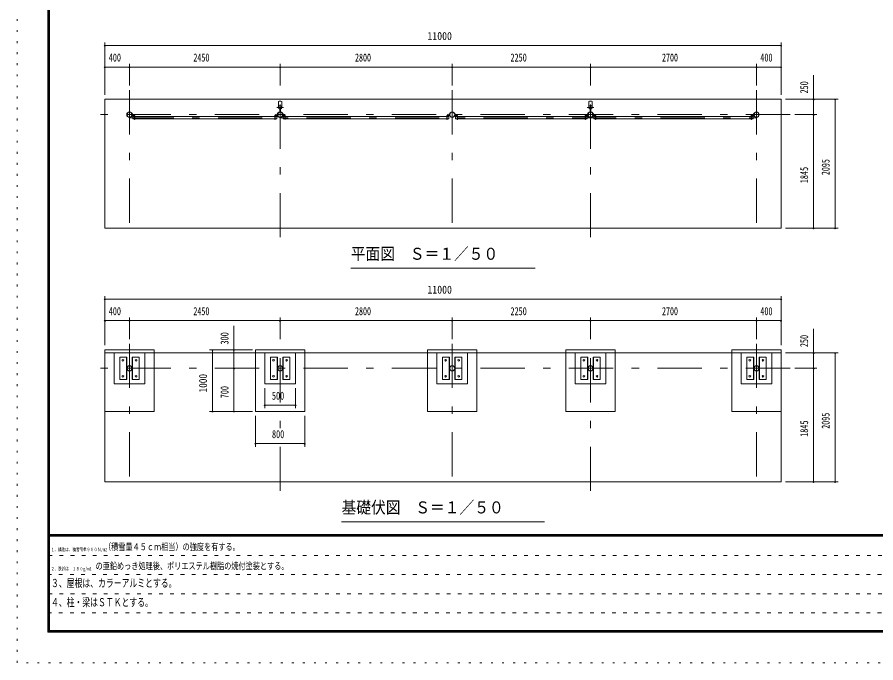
# Model space of a CAD drawing. Units: millimetres, scale not verified, with parts at other scales. Extents: x -25415 to 25419, y -10500 to 10500.
# Drawn here: x -4281 to 9689, y -10500 to 0 of the extents above; entities that cross this region are included whole.
import ezdxf
from ezdxf.enums import TextEntityAlignment as Align

# ---------------------------------------------------------------- set-up
doc = ezdxf.new("R2010")
doc.units = ezdxf.units.MM
doc.header["$LTSCALE"] = 60
for name, pattern in [('USER1', [3, 1, -2]), ('USER3', [24, 12, -5, 2, -5]), ('USER4', [3, 0.5, -2.5])]:
    doc.linetypes.add(name, pattern=pattern)
doc.layers.add('0-1_0-F1TEXT', color=7, linetype='Continuous')
for name, color, linetype, lineweight in [('0-2_1-05BOLD', 7, 'Continuous', 18), ('0-3_1-25CENTER', 3, 'USER3', 18), ('0-5_1-55DIM', 3, 'Continuous', 18), ('0-C_F-F1PAPER', 5, 'Continuous', 18), ('0-D_F-E_J_ADD', 5, 'USER4', 18)]:
    doc.layers.add(name, color=color, linetype=linetype, lineweight=lineweight)
doc.styles.add('ＭＳ ゴシック', font='')
doc.styles.get('ＭＳ ゴシック').set_extended_font_data('MS Gothic')

msp = doc.modelspace()

# ---------------------------------------------------------------- linework, layer by layer
at = {"layer": '0-2_1-05BOLD'}
for p, q in [((-30.88, -1373.23), (-30.88, -1457.81)), ((24.12, -1457.81), (24.12, -1373.23)), ((5019.12, -1373.23), (5019.12, -1457.81)), ((5074.12, -1457.81), (5074.12, -1373.23)), ((-7.99, -1539.41), (-7.99, -1496.06)), ((-6.38, -1494.67), (-6.38, -1540.88)), ((-0.38, -1540.88), (-0.38, -1494.67)), ((1.22, -1496.06), (1.22, -1539.41)), ((5042.02, -1539.41), (5042.02, -1496.06)), ((5043.62, -1494.67), (5043.62, -1540.88)), ((5049.62, -1540.88), (5049.62, -1494.67)), ((5051.22, -1496.06), (5051.22, -1539.41)), ((-2403.63, -1595.33), (-2374.03, -1595.33)), ((-2374.03, -1598.53), (-2403.63, -1598.53)), ((-2368.83, -1613.13), (-87.93, -1613.13)), ((-87.93, -1655.83), (-2368.83, -1655.83)), ((-84.73, -1613.13), (-55.88, -1613.13)), ((-53.13, -1595.33), (-82.73, -1595.33)), ((-82.73, -1598.53), (-53.13, -1598.53)), ((46.37, -1595.33), (75.97, -1595.33)), ((75.97, -1598.53), (46.37, -1598.53)), ((2712.07, -1613.13), (81.17, -1613.13)), ((81.17, -1655.83), (2712.07, -1655.83)), ((2744.12, -1613.13), (2715.27, -1613.13)), ((2746.87, -1595.33), (2717.27, -1595.33)), ((2717.27, -1598.53), (2746.87, -1598.53)), ((2875.97, -1595.33), (2846.37, -1595.33)), ((2846.37, -1598.53), (2875.97, -1598.53)), ((4962.07, -1613.13), (2881.17, -1613.13)), ((2881.17, -1655.83), (4962.07, -1655.83)), ((4994.12, -1613.13), (4965.27, -1613.13)), ((4996.87, -1595.33), (4967.27, -1595.33)), ((4967.27, -1598.53), (4996.87, -1598.53)), ((5096.37, -1595.33), (5125.97, -1595.33)), ((5125.97, -1598.53), (5096.37, -1598.53)), ((7662.07, -1613.13), (5131.17, -1613.13)), ((5131.17, -1655.83), (7662.07, -1655.83)), ((7694.12, -1613.13), (7665.27, -1613.13)), ((7696.87, -1595.33), (7667.27, -1595.33)), ((7667.27, -1598.53), (7696.87, -1598.53)), ((7702.07, -1573.33), (7702.07, -1593.33)), ((-2853.37, -5460.33), (8146.62, -5460.33)), ((-2703.38, -5960.33), (-2703.38, -5460.33)), ((-2502.43, -5530.32), (-2502.43, -5890.33)), ((-2404.33, -5890.33), (-2404.33, -5530.32)), ((-253.38, -5960.33), (-253.38, -5460.33)), ((-52.43, -5530.32), (-52.43, -5890.33)), ((45.67, -5890.33), (45.67, -5530.32)), ((2546.62, -5960.33), (2546.62, -5460.33)), ((2747.57, -5530.32), (2747.57, -5890.33)), ((2845.67, -5890.33), (2845.67, -5530.32)), ((4796.62, -5960.33), (4796.62, -5460.33)), ((4997.57, -5530.32), (4997.57, -5890.33)), ((5095.67, -5890.33), (5095.67, -5530.32)), ((7697.57, -5530.32), (7697.57, -5890.33)), ((7795.67, -5890.33), (7795.67, -5530.32)), ((8146.62, -6410.33), (7346.63, -6410.33))]:
    msp.add_line(p, q, dxfattribs=at)
for points in [[(8146.62, -1335.33), (8146.62, -3430.33), (-2853.38, -3430.33), (-2853.38, -1335.33)], [(-403.38, -6410.33), (396.63, -6410.33), (396.63, -5410.33), (-403.38, -5410.33)], [(2396.62, -6410.33), (2396.62, -5410.33), (3196.62, -5410.33), (3196.62, -6410.33)], [(4646.62, -6410.33), (5446.62, -6410.33), (5446.62, -5410.33), (4646.62, -5410.33)], [(-2609.92, -5530.32), (-2609.92, -5890.33), (-2497.93, -5890.33), (-2497.93, -5530.32)], [(-2408.82, -5890.33), (-2296.83, -5890.33), (-2296.83, -5530.32), (-2408.82, -5530.32)], [(-159.93, -5530.32), (-47.93, -5530.32), (-47.93, -5890.33), (-159.93, -5890.33)], [(41.17, -5890.33), (153.17, -5890.33), (153.17, -5530.32), (41.17, -5530.32)], [(2640.07, -5530.32), (2752.07, -5530.32), (2752.07, -5890.33), (2640.07, -5890.33)], [(2841.17, -5890.33), (2953.17, -5890.33), (2953.17, -5530.32), (2841.17, -5530.32)], [(4890.07, -5530.32), (5002.07, -5530.32), (5002.07, -5890.33), (4890.07, -5890.33)], [(5091.17, -5890.33), (5091.17, -5530.32), (5203.17, -5530.32), (5203.17, -5890.33)], [(7590.08, -5530.32), (7590.08, -5890.33), (7702.07, -5890.33), (7702.07, -5530.32)], [(7791.17, -5890.33), (7903.17, -5890.33), (7903.17, -5530.32), (7791.17, -5530.32)]]:
    msp.add_lwpolyline(points, close=True, dxfattribs=at)
for points in [[(-2405.63, -1593.33), (-2405.63, -1573.33), (-2408.83, -1573.33), (-2408.83, -1593.33)], [(-2372.03, -1655.83), (-2400.88, -1655.83), (-2400.88, -1613.13), (-2372.03, -1613.13)], [(-2368.83, -1600.53), (-2368.83, -1666.33), (-2372.03, -1666.33), (-2372.03, -1600.53)], [(-84.73, -1600.53), (-84.73, -1666.33), (-87.93, -1666.33), (-87.93, -1600.53)], [(-55.88, -1613.13), (-55.88, -1655.83), (-84.73, -1655.83)], [(-47.93, -1593.33), (-47.93, -1573.33), (-51.13, -1573.33), (-51.13, -1593.33)], [(44.37, -1593.33), (44.37, -1573.33), (41.17, -1573.33), (41.17, -1593.33)], [(77.97, -1613.13), (49.12, -1613.13), (49.12, -1655.83), (77.97, -1655.83)], [(81.17, -1600.53), (81.17, -1666.33), (77.97, -1666.33), (77.97, -1600.53)], [(2715.27, -1600.53), (2715.27, -1666.33), (2712.07, -1666.33), (2712.07, -1600.53)], [(2715.27, -1655.83), (2744.12, -1655.83), (2744.12, -1613.13)], [(2752.07, -1593.33), (2752.07, -1573.33), (2748.87, -1573.33), (2748.87, -1593.33)], [(2844.37, -1593.33), (2844.37, -1573.33), (2841.17, -1573.33), (2841.17, -1593.33)], [(2877.97, -1613.13), (2849.12, -1613.13), (2849.12, -1655.83), (2877.97, -1655.83)], [(2877.97, -1600.53), (2877.97, -1666.33), (2881.17, -1666.33), (2881.17, -1600.53)], [(4965.27, -1600.53), (4965.27, -1666.33), (4962.07, -1666.33), (4962.07, -1600.53)], [(4965.27, -1655.83), (4994.12, -1655.83), (4994.12, -1613.13)], [(5002.07, -1593.33), (5002.07, -1573.33), (4998.87, -1573.33), (4998.87, -1593.33)], [(5094.37, -1593.33), (5094.37, -1573.33), (5091.17, -1573.33), (5091.17, -1593.33)], [(5127.97, -1613.13), (5099.12, -1613.13), (5099.12, -1655.83), (5127.97, -1655.83)], [(5131.17, -1600.53), (5131.17, -1666.33), (5127.97, -1666.33), (5127.97, -1600.53)], [(7665.27, -1600.53), (7665.27, -1666.33), (7662.07, -1666.33), (7662.07, -1600.53)], [(7665.27, -1655.83), (7694.12, -1655.83), (7694.12, -1613.13)], [(7698.87, -1593.33), (7698.87, -1573.33), (7702.07, -1573.33)], [(-2853.37, -5410.33), (-2053.37, -5410.33), (-2053.37, -6410.33), (-2853.37, -6410.33)], [(8146.62, -5410.33), (8146.62, -7555.33), (-2853.37, -7555.33), (-2853.37, -5410.33)], [(7346.63, -6410.33), (7346.63, -5410.33), (8146.62, -5410.33)], [(-2203.38, -5460.33), (-2203.38, -5960.33), (-2703.38, -5960.33)], [(246.62, -5460.33), (246.62, -5960.33), (-253.38, -5960.33)], [(3046.62, -5460.33), (3046.62, -5960.33), (2546.62, -5960.33)], [(5296.62, -5460.33), (5296.62, -5960.33), (4796.62, -5960.33)], [(7996.62, -5460.33), (7996.62, -5960.33), (7496.62, -5960.33), (7496.62, -5460.33)]]:
    msp.add_lwpolyline(points, dxfattribs=at)
for centre, radius in [((-3.38, -1467.33), 27.5), ((-3.38, -1435.98), 2.25), ((5046.62, -1467.33), 27.5), ((5046.62, -1435.98), 2.25), ((-2453.38, -1585.33), 44.55), ((-2453.38, -1585.33), 40.35), ((-3.38, -1585.33), 44.55), ((-3.38, -1585.33), 40.35), ((-3.38, -1633.73), 2.25), ((2796.62, -1585.33), 44.55), ((2796.62, -1585.33), 40.35), ((5046.62, -1585.33), 44.55), ((5046.62, -1585.33), 40.35), ((5046.62, -1633.73), 2.25), ((7746.62, -1585.33), 44.55), ((7746.62, -1585.33), 40.35), ((-2559.87, -5580.33), 14.5), ((-2346.87, -5580.33), 14.5), ((-109.88, -5580.33), 14.5), ((103.13, -5580.33), 14.5), ((2690.12, -5580.33), 14.5), ((2903.12, -5580.33), 14.5), ((4940.12, -5580.33), 14.5), ((5153.12, -5580.33), 14.5), ((7640.12, -5580.33), 14.5), ((7853.12, -5580.33), 14.5), ((-2453.38, -5710.33), 44.55), ((-2453.38, -5710.33), 40.35), ((-3.37, -5710.33), 44.55), ((-3.37, -5710.33), 40.35), ((2796.62, -5710.33), 44.55), ((2796.62, -5710.33), 40.35), ((5046.62, -5710.33), 44.55), ((5046.62, -5710.33), 40.35), ((7746.63, -5710.33), 44.55), ((7746.63, -5710.33), 40.35), ((-2559.87, -5840.32), 14.5), ((-2346.87, -5840.32), 14.5), ((-109.88, -5840.32), 14.5), ((103.13, -5840.32), 14.5), ((2690.12, -5840.32), 14.5), ((2903.12, -5840.32), 14.5), ((4940.12, -5840.32), 14.5), ((5153.12, -5840.32), 14.5), ((7640.12, -5840.32), 14.5), ((7853.12, -5840.32), 14.5)]:
    msp.add_circle(centre, radius, dxfattribs=at)
for centre, radius, start, end in [((-3.38, -1408.72), 44.9, 52.23544, 127.76454), ((5046.62, -1408.72), 44.9, 52.23544, 127.76454), ((-3.38, -1467.33), 29.1, 90, 260.90512), ((-3.38, -1484.73), 44.9, 109.58864, 127.76454), ((-3.38, -1435.98), 3.85, 270, 218.65778), ((-3.38, -1467.33), 29.1, 279.09488, 84.06984), ((-3.38, -1484.73), 44.9, 52.23544, 70.41136), ((5046.62, -1467.33), 29.1, 90, 260.90512), ((5046.62, -1484.73), 44.9, 109.58864, 127.76454), ((5046.62, -1435.98), 3.85, 270, 218.65778), ((5046.62, -1467.33), 29.1, 279.09488, 84.06984), ((5046.62, -1484.73), 44.9, 52.23544, 70.41136), ((-2403.63, -1593.33), 5.2, 180, 270), ((-2403.63, -1593.33), 2, 180, 270), ((-2374.03, -1600.53), 5.2, 0, 90), ((-2374.03, -1600.53), 2, 0, 90), ((-82.73, -1600.53), 5.2, 90, 180), ((-82.73, -1600.53), 2, 90, 180), ((-53.13, -1593.33), 2, 270, 0), ((-53.13, -1593.33), 5.2, 270, 0), ((-3.38, -1585.33), 46.15, 95.72713, 270.00108), ((-3.38, -1633.73), 3.85, 142.09248, 90), ((-3.38, -1585.33), 46.15, 273.78915, 84.28163), ((46.37, -1593.33), 5.2, 180, 270), ((46.37, -1593.33), 2, 180, 270), ((75.97, -1600.53), 5.2, 0, 90), ((75.97, -1600.53), 2, 0, 90), ((2717.27, -1600.53), 5.2, 90, 180), ((2717.27, -1600.53), 2, 90, 180), ((2746.87, -1593.33), 2, 270, 0), ((2746.87, -1593.33), 5.2, 270, 0), ((2846.37, -1593.33), 5.2, 180, 270), ((2846.37, -1593.33), 2, 180, 270), ((2875.97, -1600.53), 5.2, 0, 90), ((2875.97, -1600.53), 2, 0, 90), ((4967.27, -1600.53), 5.2, 90, 180), ((4967.27, -1600.53), 2, 90, 180), ((4996.87, -1593.33), 2, 270, 0), ((4996.87, -1593.33), 5.2, 270, 0), ((5046.62, -1585.33), 46.15, 95.72713, 270.00108), ((5046.62, -1633.73), 3.85, 142.09248, 90), ((5046.62, -1585.33), 46.15, 273.78915, 84.28163), ((5096.37, -1593.33), 5.2, 180, 270), ((5096.37, -1593.33), 2, 180, 270), ((5125.97, -1600.53), 5.2, 0, 90), ((5125.97, -1600.53), 2, 0, 90), ((7667.27, -1600.53), 5.2, 90, 180), ((7667.27, -1600.53), 2, 90, 180), ((7696.87, -1593.33), 2, 270, 0), ((7696.87, -1593.33), 5.2, 270, 0)]:
    msp.add_arc(centre, radius, start, end, dxfattribs=at)
at = {"layer": '0-3_1-25CENTER'}
for p, q in [((-2453.38, -1185.33), (-2453.38, -3580.33)), ((-3.38, -3580.33), (-3.38, -1185.33)), ((2796.62, -1185.33), (2796.62, -3580.33)), ((5046.62, -3580.33), (5046.62, -1185.33)), ((7746.62, -1185.33), (7746.62, -3580.33)), ((51.62, -1467.33), (-58.38, -1467.33)), ((-14.14, -1517.8), (7.38, -1517.8)), ((4991.62, -1467.33), (5101.62, -1467.33)), ((5057.39, -1517.8), (5035.86, -1517.8)), ((8296.62, -1585.33), (-3003.38, -1585.33)), ((-2453.38, -1634.48), (7746.62, -1634.48)), ((-2383.83, -1576.33), (-2383.83, -1618.13)), ((-72.93, -1618.13), (-72.93, -1576.33)), ((66.17, -1576.33), (66.17, -1618.13)), ((2727.07, -1618.13), (2727.07, -1576.33)), ((2866.17, -1576.33), (2866.17, -1618.13)), ((4977.07, -1576.33), (4977.07, -1618.13)), ((5116.17, -1618.13), (5116.17, -1576.33)), ((7677.07, -1618.13), (7677.07, -1576.33)), ((-2453.38, -5310.33), (-2453.38, -7705.33)), ((-3.37, -7705.33), (-3.37, -5310.33)), ((2796.62, -5310.33), (2796.62, -7705.33)), ((5046.62, -7705.33), (5046.62, -5310.33)), ((7746.63, -5310.33), (7746.63, -7705.33)), ((8296.62, -5710.33), (-3003.37, -5710.33))]:
    msp.add_line(p, q, dxfattribs=at)
at = {"layer": '0-5_1-55DIM'}
for p, q in [((-2853.38, -410.33), (-2853.38, -1260.33)), ((8146.62, -1260.33), (8146.62, -410.33)), ((-2843.38, -460.33), (-2863.38, -460.33)), ((8146.62, -460.33), (-2853.38, -460.33)), ((8156.62, -460.33), (8136.62, -460.33)), ((-2843.38, -810.33), (-2863.38, -810.33)), ((-2853.38, -810.33), (8146.62, -810.33)), ((-2443.38, -810.33), (-2463.38, -810.33)), ((-2453.38, -1110.33), (-2453.38, -760.33)), ((6.62, -810.33), (-13.38, -810.33)), ((-3.38, -1110.33), (-3.38, -760.33)), ((2806.62, -810.33), (2786.62, -810.33)), ((2796.62, -760.33), (2796.62, -1110.33)), ((5056.62, -810.33), (5036.62, -810.33)), ((5046.62, -1110.33), (5046.62, -760.33)), ((7756.62, -810.33), (7736.62, -810.33)), ((7746.62, -760.33), (7746.62, -1110.33)), ((8156.62, -810.33), (8136.62, -810.33)), ((8676.62, -942.83), (8676.62, -3430.33)), ((9076.62, -1335.33), (8221.62, -1335.33)), ((8686.62, -1335.33), (8666.62, -1335.33)), ((9036.62, -1335.33), (9016.62, -1335.33)), ((9026.62, -3430.33), (9026.62, -1335.33)), ((8726.62, -1585.33), (8371.62, -1585.33)), ((8686.62, -1585.33), (8666.62, -1585.33)), ((8221.62, -3430.33), (9076.62, -3430.33)), ((8686.62, -3430.33), (8666.62, -3430.33)), ((9036.62, -3430.33), (9016.62, -3430.33)), ((4146.62, -4080.33), (1146.62, -4080.33)), ((-2843.37, -4585.33), (-2863.37, -4585.33)), ((-2853.37, -5335.33), (-2853.37, -4535.33)), ((-2853.37, -4585.33), (8146.62, -4585.33)), ((8156.62, -4585.33), (8136.62, -4585.33)), ((8146.62, -4535.33), (8146.62, -5335.33)), ((-2453.38, -4885.33), (-2453.38, -5235.33)), ((-3.37, -5235.33), (-3.37, -4885.33)), ((2796.62, -4885.33), (2796.62, -5235.33)), ((5046.62, -5235.33), (5046.62, -4885.33)), ((7746.63, -4885.33), (7746.63, -5235.33)), ((-2843.37, -4935.33), (-2863.37, -4935.33)), ((8146.62, -4935.33), (-2853.37, -4935.33)), ((-2443.38, -4935.33), (-2463.38, -4935.33)), ((-753.37, -5017.83), (-753.37, -6410.33)), ((6.63, -4935.33), (-13.37, -4935.33)), ((2806.62, -4935.33), (2786.62, -4935.33)), ((5056.62, -4935.33), (5036.62, -4935.33)), ((7756.63, -4935.33), (7736.63, -4935.33)), ((8156.62, -4935.33), (8136.62, -4935.33)), ((8676.62, -7555.33), (8676.62, -5067.83)), ((-1153.38, -5410.33), (-453.38, -5410.33)), ((-1093.37, -5410.33), (-1113.37, -5410.33)), ((-1103.37, -6410.33), (-1103.37, -5410.33)), ((-1103.37, -6410.33), (-1103.37, -5410.33)), ((-743.37, -5410.33), (-763.37, -5410.33)), ((-753.37, -5710.33), (-753.37, -5410.33)), ((8221.62, -5460.33), (9076.62, -5460.33)), ((8686.62, -5460.33), (8666.62, -5460.33)), ((9036.62, -5460.33), (9016.62, -5460.33)), ((9026.62, -5460.33), (9026.62, -7555.33)), ((-478.37, -5710.33), (-803.38, -5710.33)), ((-743.37, -5710.33), (-763.37, -5710.33)), ((-753.37, -6410.33), (-753.37, -5710.33)), ((8371.62, -5710.33), (8726.62, -5710.33)), ((8686.62, -5710.33), (8666.62, -5710.33)), ((-253.38, -6035.33), (-253.38, -6360.33)), ((246.62, -6360.33), (246.62, -6035.33)), ((-453.38, -6410.33), (-1153.38, -6410.33)), ((-1093.37, -6410.33), (-1113.37, -6410.33)), ((-743.37, -6410.33), (-763.37, -6410.33)), ((-243.38, -6310.33), (-263.38, -6310.33)), ((-253.38, -6310.33), (246.62, -6310.33)), ((-253.38, -6310.33), (246.62, -6310.33)), ((256.62, -6310.33), (236.62, -6310.33)), ((-403.38, -6985.33), (-403.38, -6485.33)), ((396.63, -6485.33), (396.63, -6985.33)), ((-393.38, -6935.33), (-413.38, -6935.33)), ((-403.38, -6935.33), (396.63, -6935.33)), ((396.63, -6935.33), (-403.38, -6935.33)), ((406.63, -6935.33), (386.63, -6935.33)), ((9076.62, -7555.33), (8221.62, -7555.33)), ((8686.62, -7555.33), (8666.62, -7555.33)), ((9036.62, -7555.33), (9016.62, -7555.33)), ((996.62, -8205.33), (4296.62, -8205.33))]:
    msp.add_line(p, q, dxfattribs=at)
for centre in [(-2853.38, -460.33), (8146.62, -460.33), (-2853.38, -810.33), (-2453.38, -810.33), (-3.38, -810.33), (2796.62, -810.33), (5046.62, -810.33), (7746.62, -810.33), (8146.62, -810.33), (8676.62, -1335.33), (9026.62, -1335.33), (8676.62, -1585.33), (8676.62, -3430.33), (9026.62, -3430.33), (-2853.37, -4585.33), (8146.62, -4585.33), (-2853.37, -4935.33), (-2453.38, -4935.33), (-3.37, -4935.33), (2796.62, -4935.33), (5046.62, -4935.33), (7746.63, -4935.33), (8146.62, -4935.33), (-1103.37, -5410.33), (-753.37, -5410.33), (8676.62, -5460.33), (9026.62, -5460.33), (-753.37, -5710.33), (8676.62, -5710.33), (-1103.37, -6410.33), (-753.37, -6410.33), (-253.38, -6310.33), (246.62, -6310.33), (-403.38, -6935.33), (396.63, -6935.33), (8676.62, -7555.33), (9026.62, -7555.33)]:
    msp.add_arc(centre, 10, 180, 0, dxfattribs=at)
at = {"layer": '0-C_F-F1PAPER'}
for p, q in [((24893.96, -8415), (-3756.04, -8415)), ((-3756.04, -8417.5), (24893.96, -8417.5)), ((24893.96, -8420), (-3756.04, -8420)), ((-3756.04, -8422.5), (24893.96, -8422.5)), ((24893.96, -8425), (-3756.04, -8425)), ((-3756.04, -8427.5), (24893.96, -8427.5)), ((24893.96, -8430), (-3756.04, -8430)), ((-3756.04, -8432.5), (24893.96, -8432.5)), ((24893.96, -8435), (-3756.04, -8435)), ((-3756.04, -8437.5), (24893.96, -8437.5)), ((24893.96, -8440), (-3756.04, -8440))]:
    msp.add_line(p, q, dxfattribs=at)
at = {"layer": '0-C_F-F1PAPER', "color": 6, "linetype": 'USER1'}
for p, q in [((14468.96, -8752), (-3781.04, -8752)), ((-3781.04, -9064), (14468.96, -9064)), ((14468.96, -9376), (-3781.04, -9376)), ((-3781.04, -9688), (11960.96, -9688))]:
    msp.add_line(p, q, dxfattribs=at)
at = {"layer": '0-C_F-F1PAPER'}
for points in [[(24918.96, -10000), (24918.96, 10100), (-3781.04, 10100), (-3781.04, -10000)], [(24916.46, -9997.5), (24916.46, 10097.5), (-3778.54, 10097.5), (-3778.54, -9997.5)], [(24913.96, -9995), (-3776.04, -9995), (-3776.04, 10095), (24913.96, 10095)], [(24911.46, -9992.5), (24911.46, 10092.5), (-3773.54, 10092.5), (-3773.54, -9992.5)], [(24908.96, -9990), (-3771.04, -9990), (-3771.04, 10090), (24908.96, 10090)], [(24906.46, -9987.5), (24906.46, 10087.5), (-3768.54, 10087.5), (-3768.54, -9987.5)], [(24903.96, -9985), (-3766.04, -9985), (-3766.04, 10085), (24903.96, 10085)], [(24901.46, -9982.5), (24901.46, 10082.5), (-3763.54, 10082.5), (-3763.54, -9982.5)], [(24898.96, -9980), (24898.96, 10080), (-3761.04, 10080), (-3761.04, -9980)], [(24896.46, -9977.5), (24896.46, 10077.5), (-3758.54, 10077.5), (-3758.54, -9977.5)], [(24893.96, -9975), (-3756.04, -9975), (-3756.04, 10075), (24893.96, 10075)]]:
    msp.add_lwpolyline(points, close=True, dxfattribs=at)
at = {"layer": '0-D_F-E_J_ADD'}
msp.add_lwpolyline([(25418.96, -10500), (-4281.04, -10500), (-4281.04, 10500), (25418.96, 10500)], close=True, dxfattribs=at)

# ---------------------------------------------------------------- texts
at = {"layer": '0-1_0-F1TEXT', "style": 'ＭＳ ゴシック'}
for s, height, width, p in [('１、構造は、積雪荷重９００Ｎ/m2', 55.35, 0.75, (-3731.04, -8702)), ('（積雪量４５ｃｍ相当）の強度を有する。', 110.7, 0.75, (-2868.55, -8702)), ('２、鉄部は\u3000１８０g/m2', 55.35, 0.75, (-3731.04, -9014)), ('\u3000の亜鉛めっき処理後、ポリエステル樹脂の焼付塗装とする。', 110.7, 0.75, (-3121.44, -9014)), ('３、屋根は、カラーアルミとする。', 130.2, 0.7, (-3731.04, -9308.23)), ('４、柱・梁はＳＴＫとする。', 130.2, 0.7, (-3731.04, -9620.23))]:
    msp.add_text(s, height=height, dxfattribs=dict(at, width=width)).set_placement(p, align=Align.BOTTOM_LEFT)
at = {"layer": '0-5_1-55DIM', "color": 7, "style": 'ＭＳ ゴシック'}
for s, height, width, p in [('11000', 130.2, 0.9, (2393.57, -410.33)), ('400', 130.2, 0.75, (-2791, -760.33)), ('2450', 130.2, 0.7, (-1414.39, -760.33)), ('2800', 130.2, 0.7, (1215.35, -760.33)), ('2250', 130.2, 0.65, (3744.94, -760.33)), ('2700', 130.2, 0.7, (6210.02, -760.33)), ('400', 130.2, 0.75, (7808.99, -760.33)), ('平面図\u3000Ｓ＝１／５０', 195.4, 0.9, (1146.62, -4003.68)), ('11000', 130.2, 0.9, (2393.58, -4535.33)), ('400', 130.2, 0.75, (-2791, -4885.33)), ('2450', 130.2, 0.7, (-1414.38, -4885.33)), ('2800', 130.2, 0.7, (1215.35, -4885.33)), ('2250', 130.2, 0.65, (3744.94, -4885.33)), ('2700', 130.2, 0.7, (6210.02, -4885.33)), ('400', 130.2, 0.75, (7809, -4885.33)), ('500', 130.2, 0.75, (-135.82, -6260.33)), ('800', 130.2, 0.75, (-134.78, -6885.33)), ('基礎伏図\u3000Ｓ＝１／５０', 195.4, 0.9, (996.62, -8128.68))]:
    msp.add_text(s, height=height, dxfattribs=dict(at, width=width)).set_placement(p, align=Align.BOTTOM_LEFT)
for s, width, p in [('250', 0.65, (8626.62, -1240.91)), ('2095', 0.7, (8976.62, -2568.84)), ('1845', 0.75, (8626.62, -2700.06)), ('300', 0.75, (-803.37, -5323.18)), ('250', 0.65, (8626.62, -5365.91)), ('1000', 0.85, (-1153.37, -6103.13)), ('700', 0.75, (-803.37, -6197.33)), ('2095', 0.7, (8976.62, -6693.84)), ('1845', 0.75, (8626.62, -6825.05))]:
    msp.add_text(s, height=130.2, rotation=90, dxfattribs=dict(at, width=width)).set_placement(p, align=Align.BOTTOM_LEFT)

doc.saveas('drawing.dxf')
